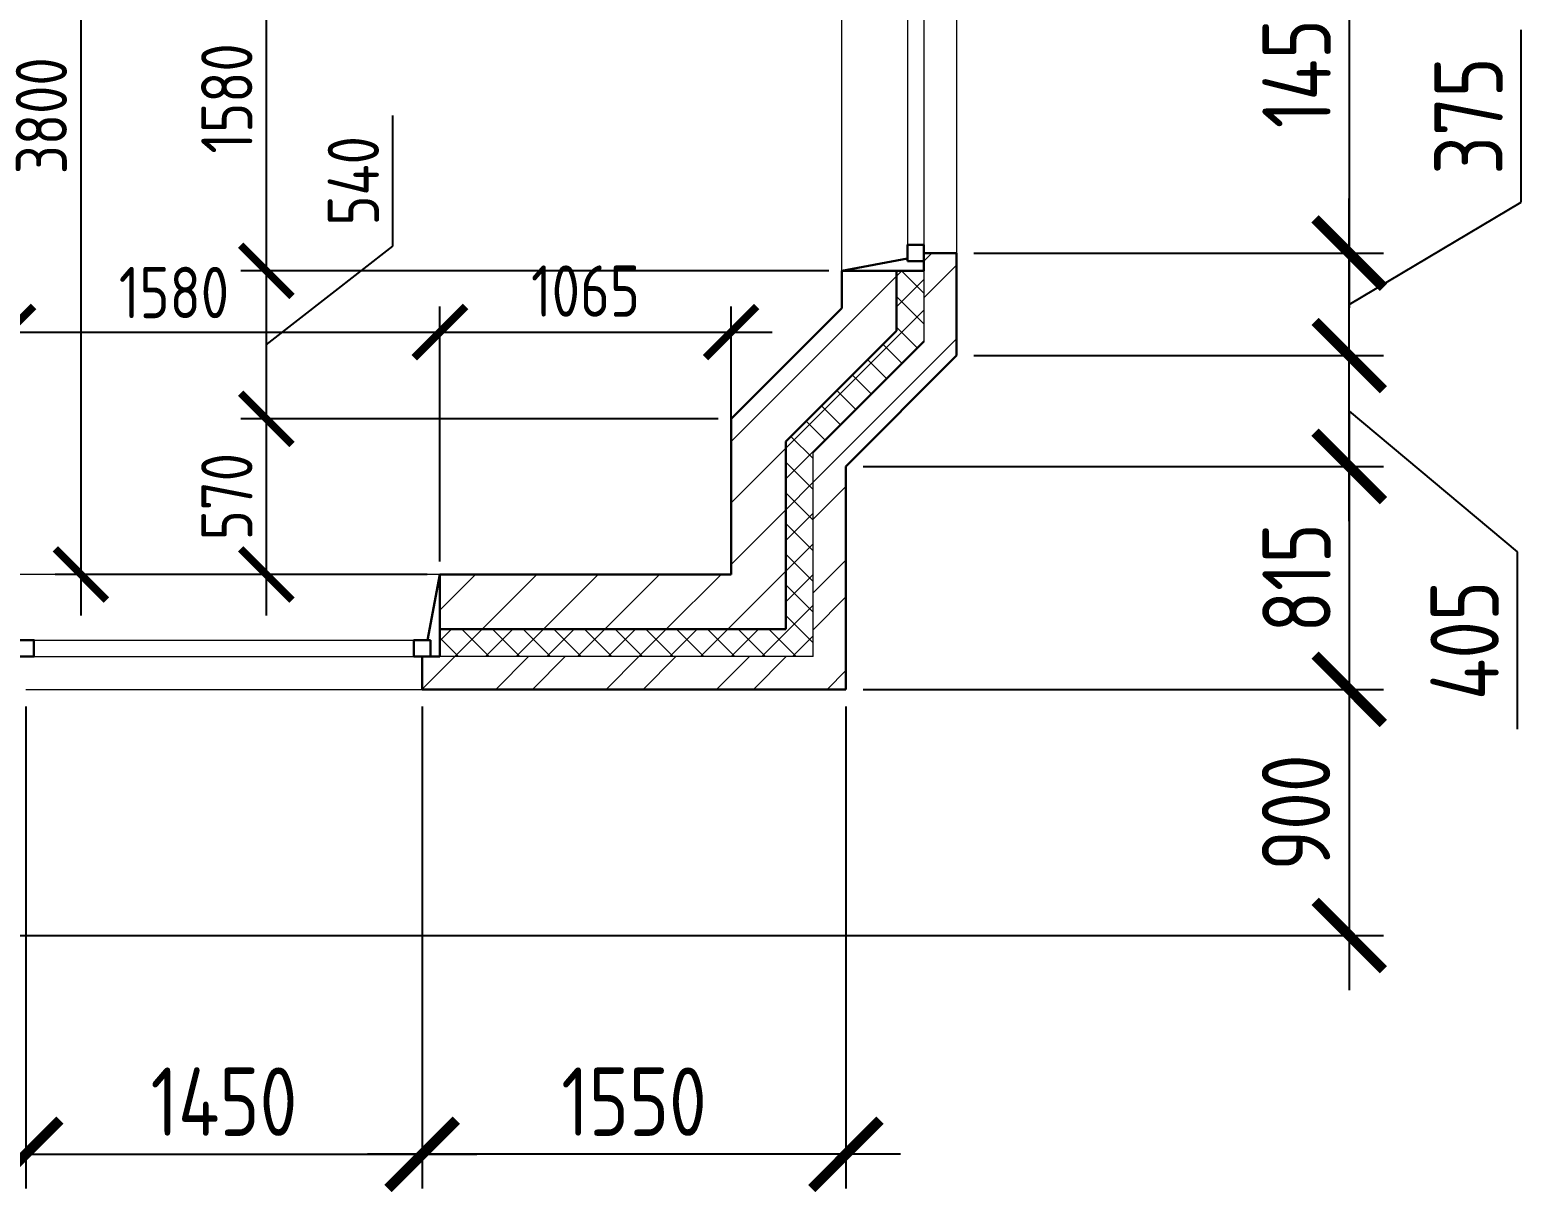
# Model space of a CAD drawing. Header units: millimetres. Extents: x -56498 to 234605, y -296269 to -29969.
# Drawn here: x 93517 to 98972, y -48844 to -44594 of the extents above; entities that cross this region are included whole.
import ezdxf

# ---------------------------------------------------------------- set-up
doc = ezdxf.new("R2010")
doc.units = ezdxf.units.MM
doc.header["$LTSCALE"] = 100
doc.header["$PDMODE"] = 35
for name, color, linetype, lineweight in [('0.3', 7, 'Continuous', 30), ('Розміри 0.09', 5, 'Continuous', 9), ('Тонкі 0.18', 142, 'Continuous', 18), ('Штрихування 0.09', 253, 'Continuous', 9)]:
    doc.layers.add(name, color=color, linetype=linetype, lineweight=lineweight)
doc.styles.add('GOST 2.304', font='CS_Gost2304.shx')
doc.dimstyles.new('SPDS', dxfattribs={"dimscale": 100, "dimtxt": 2.5, "dimasz": 2.5, "dimexe": 1.25, "dimexo": 0.625, "dimtad": 1, "dimrnd": 0.001, "dimtxsty": 'GOST 2.304', "dimblk": 'ARCHTICK', "dimcen": 2.5, "dimdle": 2, "dimadec": 0, "dimazin": 2, "dimtfac": 0.75, "dimtmove": 1, "dimatfit": 3, "dimfxl": 0, "dimtolj": 1, "dimarcsym": 0})

# ---------------------------------------------------------------- blocks, each defined once
blk = doc.blocks.new('_ArchTick')
at = {"color": 0, "linetype": 'ByBlock', "const_width": 0.15}
blk.add_lwpolyline([(-0.5, -0.5), (0.5, 0.5)], dxfattribs=at)
blk = doc.blocks.new('*D922')
at = {"layer": 'Defpoints', "color": 0, "transparency": 16777216}
for p in [(97002.3, -43960.4), (96907.3, -45410.4), (98343.4, -45410.4)]:
    blk.add_point(p, dxfattribs=at)
at = {"layer": 'Розміри 0.09', "color": 0, "lineweight": -2, "transparency": 16777216}
for p, q in [((98343.4, -43760.4), (98343.4, -45610.4)), ((97064.8, -43960.4), (98468.4, -43960.4)), ((96969.8, -45410.4), (98468.4, -45410.4))]:
    blk.add_line(p, q, dxfattribs=at)
at = {"layer": 'Розміри 0.09', "color": 0, "lineweight": -2, "transparency": 16777216, "xscale": 250, "yscale": 250, "zscale": 250}
for p, rotation in [((98343.4, -43960.4), 90), ((98343.4, -45410.4), 270)]:
    blk.add_blockref('_ArchTick', p, dxfattribs=dict(at, rotation=rotation))
at = {"layer": 'Розміри 0.09', "color": 0, "transparency": 16777216, "insert": (98150.7, -44685.4), "char_height": 250, "attachment_point": 5, "rotation": 90, "style": 'GOST 2.304'}
blk.add_mtext('\\A1;1450', dxfattribs=at)
blk = doc.blocks.new('*D926')
at = {"layer": 'Defpoints', "color": 0, "transparency": 16777216}
for p in [(96907.3, -45785.4), (98343.4, -45785.4), (96502.3, -46190.4)]:
    blk.add_point(p, dxfattribs=at)
at = {"layer": 'Розміри 0.09', "color": 0, "lineweight": -2, "transparency": 16777216}
for p, q in [((98343.4, -46390.4), (98343.4, -45585.4)), ((96969.8, -45785.4), (98468.4, -45785.4)), ((98343.4, -45987.9), (98958, -46502.8)), ((96564.8, -46190.4), (98468.4, -46190.4)), ((98958, -46502.8), (98958, -47150.7))]:
    blk.add_line(p, q, dxfattribs=at)
at = {"layer": 'Розміри 0.09', "color": 0, "lineweight": -2, "transparency": 16777216, "xscale": 250, "yscale": 250, "zscale": 250}
for p, rotation in [((98343.4, -45785.4), 90), ((98343.4, -46190.4), 270)]:
    blk.add_blockref('_ArchTick', p, dxfattribs=dict(at, rotation=rotation))
at = {"layer": 'Розміри 0.09', "color": 0, "transparency": 16777216, "insert": (98765.3, -46826.8), "char_height": 250, "attachment_point": 5, "rotation": 90, "style": 'GOST 2.304'}
blk.add_mtext('\\A1;405', dxfattribs=at)
blk = doc.blocks.new('*D927')
at = {"layer": 'Defpoints', "color": 0, "transparency": 16777216}
for p in [(96907.3, -45410.4), (98343.4, -45410.4), (96907.3, -45785.4)]:
    blk.add_point(p, dxfattribs=at)
at = {"layer": 'Розміри 0.09', "color": 0, "lineweight": -2, "transparency": 16777216}
for p, q in [((98972.2, -45223.8), (98972.2, -44594.7)), ((98343.4, -45985.4), (98343.4, -45210.4)), ((98343.4, -45597.9), (98972.2, -45223.8)), ((96969.8, -45410.4), (98468.4, -45410.4)), ((96969.8, -45785.4), (98468.4, -45785.4))]:
    blk.add_line(p, q, dxfattribs=at)
at = {"layer": 'Розміри 0.09', "color": 0, "lineweight": -2, "transparency": 16777216, "xscale": 250, "yscale": 250, "zscale": 250}
for p, rotation in [((98343.4, -45410.4), 90), ((98343.4, -45785.4), 270)]:
    blk.add_blockref('_ArchTick', p, dxfattribs=dict(at, rotation=rotation))
at = {"layer": 'Розміри 0.09', "color": 0, "transparency": 16777216, "insert": (98779.5, -44909.3), "char_height": 250, "attachment_point": 5, "rotation": 90, "style": 'GOST 2.304'}
blk.add_mtext('\\A1;375', dxfattribs=at)
blk = doc.blocks.new('*D928')
at = {"layer": 'Defpoints', "color": 0, "transparency": 16777216}
for p in [(96502.3, -46190.4), (96502.3, -47005.4), (98343.4, -47005.4)]:
    blk.add_point(p, dxfattribs=at)
at = {"layer": 'Розміри 0.09', "color": 0, "lineweight": -2, "transparency": 16777216}
for p, q in [((98343.4, -45990.4), (98343.4, -47205.4)), ((96564.8, -46190.4), (98468.4, -46190.4)), ((96564.8, -47005.4), (98468.4, -47005.4))]:
    blk.add_line(p, q, dxfattribs=at)
at = {"layer": 'Розміри 0.09', "color": 0, "lineweight": -2, "transparency": 16777216, "xscale": 250, "yscale": 250, "zscale": 250}
for p, rotation in [((98343.4, -46190.4), 90), ((98343.4, -47005.4), 270)]:
    blk.add_blockref('_ArchTick', p, dxfattribs=dict(at, rotation=rotation))
at = {"layer": 'Розміри 0.09', "color": 0, "transparency": 16777216, "insert": (98150.7, -46597.9), "char_height": 250, "attachment_point": 5, "rotation": 90, "style": 'GOST 2.304'}
blk.add_mtext('\\A1;815', dxfattribs=at)
blk = doc.blocks.new('*D929')
at = {"layer": 'Defpoints', "color": 0, "transparency": 16777216}
for p in [(96502.3, -47005.4), (89002.3, -47905.4), (98343.4, -47905.4)]:
    blk.add_point(p, dxfattribs=at)
at = {"layer": 'Розміри 0.09', "color": 0, "lineweight": -2, "transparency": 16777216}
for p, q in [((98343.4, -46805.4), (98343.4, -48105.4)), ((96564.8, -47005.4), (98468.4, -47005.4)), ((89064.8, -47905.4), (98468.4, -47905.4))]:
    blk.add_line(p, q, dxfattribs=at)
at = {"layer": 'Розміри 0.09', "color": 0, "lineweight": -2, "transparency": 16777216, "xscale": 250, "yscale": 250, "zscale": 250}
for p, rotation in [((98343.4, -47005.4), 90), ((98343.4, -47905.4), 270)]:
    blk.add_blockref('_ArchTick', p, dxfattribs=dict(at, rotation=rotation))
at = {"layer": 'Розміри 0.09', "color": 0, "transparency": 16777216, "insert": (98148.6, -47455.4), "char_height": 250, "attachment_point": 5, "rotation": 90, "style": 'GOST 2.304'}
blk.add_mtext('\\A1;900', dxfattribs=at)
blk = doc.blocks.new('*D906')
at = {"layer": 'Defpoints', "color": 0, "transparency": 16777216}
for p in [(94952.3, -47005.4), (96502.3, -47005.4), (94952.3, -48705.4)]:
    blk.add_point(p, dxfattribs=at)
at = {"layer": 'Розміри 0.09', "color": 0, "lineweight": -2, "transparency": 16777216}
for p, q in [((94952.3, -47067.9), (94952.3, -48830.4)), ((96502.3, -47067.9), (96502.3, -48830.4)), ((96702.3, -48705.4), (94752.3, -48705.4))]:
    blk.add_line(p, q, dxfattribs=at)
at = {"layer": 'Розміри 0.09', "color": 0, "lineweight": -2, "transparency": 16777216, "xscale": 250, "yscale": 250, "zscale": 250, "rotation": 180}
blk.add_blockref('_ArchTick', (94952.3, -48705.4), dxfattribs=at)
at = {"layer": 'Розміри 0.09', "color": 0, "lineweight": -2, "transparency": 16777216, "xscale": 250, "yscale": 250, "zscale": 250}
blk.add_blockref('_ArchTick', (96502.3, -48705.4), dxfattribs=at)
at = {"layer": 'Розміри 0.09', "color": 0, "transparency": 16777216, "insert": (95727.3, -48512.8), "char_height": 250, "attachment_point": 5, "style": 'GOST 2.304'}
blk.add_mtext('\\A1;1550', dxfattribs=at)
blk = doc.blocks.new('*D907')
at = {"layer": 'Defpoints', "color": 0, "transparency": 16777216}
for p in [(93502.3, -47005.4), (94952.3, -47005.4), (94952.3, -48705.4)]:
    blk.add_point(p, dxfattribs=at)
at = {"layer": 'Розміри 0.09', "color": 0, "lineweight": -2, "transparency": 16777216}
for p, q in [((93502.3, -47067.9), (93502.3, -48830.4)), ((94952.3, -47067.9), (94952.3, -48830.4)), ((93302.3, -48705.4), (95152.3, -48705.4))]:
    blk.add_line(p, q, dxfattribs=at)
at = {"layer": 'Розміри 0.09', "color": 0, "lineweight": -2, "transparency": 16777216, "xscale": 250, "yscale": 250, "zscale": 250, "rotation": 180}
blk.add_blockref('_ArchTick', (93502.3, -48705.4), dxfattribs=at)
at = {"layer": 'Розміри 0.09', "color": 0, "lineweight": -2, "transparency": 16777216, "xscale": 250, "yscale": 250, "zscale": 250}
blk.add_blockref('_ArchTick', (94952.3, -48705.4), dxfattribs=at)
at = {"layer": 'Розміри 0.09', "color": 0, "transparency": 16777216, "insert": (94227.3, -48512.8), "char_height": 250, "attachment_point": 5, "style": 'GOST 2.304'}
blk.add_mtext('\\A1;1450', dxfattribs=at)
blk = doc.blocks.new('*D911')
at = {"layer": 'Defpoints', "color": 0, "transparency": 16777216}
for p in [(92542.3, -47005.4), (93502.3, -47005.4), (93502.3, -48705.4)]:
    blk.add_point(p, dxfattribs=at)
at = {"layer": 'Розміри 0.09', "color": 0, "lineweight": -2, "transparency": 16777216}
for p, q in [((92542.3, -47067.9), (92542.3, -48830.4)), ((93502.3, -47067.9), (93502.3, -48830.4)), ((92342.3, -48705.4), (93702.3, -48705.4))]:
    blk.add_line(p, q, dxfattribs=at)
at = {"layer": 'Розміри 0.09', "color": 0, "lineweight": -2, "transparency": 16777216, "xscale": 250, "yscale": 250, "zscale": 250, "rotation": 180}
blk.add_blockref('_ArchTick', (92542.3, -48705.4), dxfattribs=at)
at = {"layer": 'Розміри 0.09', "color": 0, "lineweight": -2, "transparency": 16777216, "xscale": 250, "yscale": 250, "zscale": 250}
blk.add_blockref('_ArchTick', (93502.3, -48705.4), dxfattribs=at)
at = {"layer": 'Розміри 0.09', "color": 0, "transparency": 16777216, "insert": (93022.3, -48503.5), "char_height": 250, "attachment_point": 5, "style": 'GOST 2.304'}
blk.add_mtext('\\A1;960', dxfattribs=at)
blk = doc.blocks.new('*D1160')
at = {"layer": 'Defpoints', "color": 0, "transparency": 16777216}
for p in [(94982.3, -42785.4), (93704.1, -46585.4), (95017.3, -46585.4)]:
    blk.add_point(p, dxfattribs=at)
at = {"layer": 'Розміри 0.09', "color": 0, "lineweight": -2, "transparency": 16777216}
for p, q in [((93704.1, -42635.4), (93704.1, -46735.4)), ((94935.4, -42785.4), (93610.4, -42785.4)), ((94970.4, -46585.4), (93610.4, -46585.4))]:
    blk.add_line(p, q, dxfattribs=at)
at = {"layer": 'Розміри 0.09', "color": 0, "lineweight": -2, "transparency": 16777216, "xscale": 187.5, "yscale": 187.5, "zscale": 187.5}
for p, rotation in [((93704.1, -42785.4), 90), ((93704.1, -46585.4), 270)]:
    blk.add_blockref('_ArchTick', p, dxfattribs=dict(at, rotation=rotation))
at = {"layer": 'Розміри 0.09', "color": 0, "transparency": 16777216, "insert": (93559.6, -44908.3), "char_height": 187.5, "attachment_point": 5, "rotation": 90, "style": 'GOST 2.304'}
blk.add_mtext('\\A1;3800', dxfattribs=at)
blk = doc.blocks.new('*D1170')
at = {"layer": 'Defpoints', "color": 0, "transparency": 16777216}
for p in [(93437.3, -45699.2), (92607.3, -46585.4), (93437.3, -46585.4)]:
    blk.add_point(p, dxfattribs=at)
at = {"layer": 'Розміри 0.09', "color": 0, "lineweight": -2, "transparency": 16777216}
for p, q in [((92607.3, -46538.6), (92607.3, -45605.5)), ((93437.3, -46538.6), (93437.3, -45605.5)), ((92457.3, -45699.2), (93587.3, -45699.2))]:
    blk.add_line(p, q, dxfattribs=at)
at = {"layer": 'Розміри 0.09', "color": 0, "lineweight": -2, "transparency": 16777216, "xscale": 187.5, "yscale": 187.5, "zscale": 187.5, "rotation": 180}
blk.add_blockref('_ArchTick', (92607.3, -45699.2), dxfattribs=at)
at = {"layer": 'Розміри 0.09', "color": 0, "lineweight": -2, "transparency": 16777216, "xscale": 187.5, "yscale": 187.5, "zscale": 187.5}
blk.add_blockref('_ArchTick', (93437.3, -45699.2), dxfattribs=at)
at = {"layer": 'Розміри 0.09', "color": 0, "transparency": 16777216, "insert": (93022.3, -45554.7), "char_height": 187.5, "attachment_point": 5, "style": 'GOST 2.304'}
blk.add_mtext('\\A1;830', dxfattribs=at)
blk = doc.blocks.new('*D1171')
at = {"layer": 'Defpoints', "color": 0, "transparency": 16777216}
for p in [(95017.3, -45699.2), (93437.3, -46585.4), (95017.3, -46585.4)]:
    blk.add_point(p, dxfattribs=at)
at = {"layer": 'Розміри 0.09', "color": 0, "lineweight": -2, "transparency": 16777216}
for p, q in [((93437.3, -46538.6), (93437.3, -45605.5)), ((95017.3, -46538.6), (95017.3, -45605.5)), ((93287.3, -45699.2), (95167.3, -45699.2))]:
    blk.add_line(p, q, dxfattribs=at)
at = {"layer": 'Розміри 0.09', "color": 0, "lineweight": -2, "transparency": 16777216, "xscale": 187.5, "yscale": 187.5, "zscale": 187.5, "rotation": 180}
blk.add_blockref('_ArchTick', (93437.3, -45699.2), dxfattribs=at)
at = {"layer": 'Розміри 0.09', "color": 0, "lineweight": -2, "transparency": 16777216, "xscale": 187.5, "yscale": 187.5, "zscale": 187.5}
blk.add_blockref('_ArchTick', (95017.3, -45699.2), dxfattribs=at)
at = {"layer": 'Розміри 0.09', "color": 0, "transparency": 16777216, "insert": (94044.6, -45554.7), "char_height": 187.5, "attachment_point": 5, "style": 'GOST 2.304'}
blk.add_mtext('\\A1;1580', dxfattribs=at)
blk = doc.blocks.new('*D1172')
at = {"layer": 'Defpoints', "color": 0, "transparency": 16777216}
for p in [(96082.3, -45699.2), (95017.3, -46585.4), (96082.3, -46585.4)]:
    blk.add_point(p, dxfattribs=at)
at = {"layer": 'Розміри 0.09', "color": 0, "lineweight": -2, "transparency": 16777216}
for p, q in [((95017.3, -46538.6), (95017.3, -45605.5)), ((96082.3, -46538.6), (96082.3, -45605.5)), ((94867.3, -45699.2), (96232.3, -45699.2))]:
    blk.add_line(p, q, dxfattribs=at)
at = {"layer": 'Розміри 0.09', "color": 0, "lineweight": -2, "transparency": 16777216, "xscale": 187.5, "yscale": 187.5, "zscale": 187.5, "rotation": 180}
blk.add_blockref('_ArchTick', (95017.3, -45699.2), dxfattribs=at)
at = {"layer": 'Розміри 0.09', "color": 0, "lineweight": -2, "transparency": 16777216, "xscale": 187.5, "yscale": 187.5, "zscale": 187.5}
blk.add_blockref('_ArchTick', (96082.3, -45699.2), dxfattribs=at)
at = {"layer": 'Розміри 0.09', "color": 0, "transparency": 16777216, "insert": (95549.8, -45549.3), "char_height": 187.5, "attachment_point": 5, "style": 'GOST 2.304'}
blk.add_mtext('\\A1;1065', dxfattribs=at)
blk = doc.blocks.new('*D1178')
at = {"layer": 'Defpoints', "color": 0, "transparency": 16777216}
for p in [(96487.3, -43895.4), (94382.3, -45475.4), (96487.3, -45475.4)]:
    blk.add_point(p, dxfattribs=at)
at = {"layer": 'Розміри 0.09', "color": 0, "lineweight": -2, "transparency": 16777216}
for p, q in [((94382.3, -43745.4), (94382.3, -45625.4)), ((96440.4, -43895.4), (94288.5, -43895.4)), ((96440.4, -45475.4), (94288.5, -45475.4))]:
    blk.add_line(p, q, dxfattribs=at)
at = {"layer": 'Розміри 0.09', "color": 0, "lineweight": -2, "transparency": 16777216, "xscale": 187.5, "yscale": 187.5, "zscale": 187.5}
for p, rotation in [((94382.3, -43895.4), 90), ((94382.3, -45475.4), 270)]:
    blk.add_blockref('_ArchTick', p, dxfattribs=dict(at, rotation=rotation))
at = {"layer": 'Розміри 0.09', "color": 0, "transparency": 16777216, "insert": (94237.8, -44845), "char_height": 187.5, "attachment_point": 5, "rotation": 90, "style": 'GOST 2.304'}
blk.add_mtext('\\A1;1580', dxfattribs=at)
blk = doc.blocks.new('*D1179')
at = {"layer": 'Defpoints', "color": 0, "transparency": 16777216}
for p in [(96487.3, -45475.4), (94382.3, -46016.4), (96082.3, -46016.4)]:
    blk.add_point(p, dxfattribs=at)
at = {"layer": 'Розміри 0.09', "color": 0, "lineweight": -2, "transparency": 16777216}
for p, q in [((94845.2, -45385.5), (94845.2, -44907.4)), ((94382.3, -45325.4), (94382.3, -46166.4)), ((94382.3, -45745.9), (94845.2, -45385.5)), ((96440.4, -45475.4), (94288.5, -45475.4)), ((96035.4, -46016.4), (94288.5, -46016.4))]:
    blk.add_line(p, q, dxfattribs=at)
at = {"layer": 'Розміри 0.09', "color": 0, "lineweight": -2, "transparency": 16777216, "xscale": 187.5, "yscale": 187.5, "zscale": 187.5}
for p, rotation in [((94382.3, -45475.4), 90), ((94382.3, -46016.4), 270)]:
    blk.add_blockref('_ArchTick', p, dxfattribs=dict(at, rotation=rotation))
at = {"layer": 'Розміри 0.09', "color": 0, "transparency": 16777216, "insert": (94700.7, -45146.4), "char_height": 187.5, "attachment_point": 5, "rotation": 90, "style": 'GOST 2.304'}
blk.add_mtext('\\A1;540', dxfattribs=at)
blk = doc.blocks.new('*D1180')
at = {"layer": 'Defpoints', "color": 0, "transparency": 16777216}
for p in [(96082.3, -46016.4), (94382.3, -46585.4), (95017.3, -46585.4)]:
    blk.add_point(p, dxfattribs=at)
at = {"layer": 'Розміри 0.09', "color": 0, "lineweight": -2, "transparency": 16777216}
for p, q in [((94382.3, -45866.4), (94382.3, -46735.4)), ((96035.4, -46016.4), (94288.5, -46016.4)), ((94970.4, -46585.4), (94288.5, -46585.4))]:
    blk.add_line(p, q, dxfattribs=at)
at = {"layer": 'Розміри 0.09', "color": 0, "lineweight": -2, "transparency": 16777216, "xscale": 187.5, "yscale": 187.5, "zscale": 187.5}
for p, rotation in [((94382.3, -46016.4), 90), ((94382.3, -46585.4), 270)]:
    blk.add_blockref('_ArchTick', p, dxfattribs=dict(at, rotation=rotation))
at = {"layer": 'Розміри 0.09', "color": 0, "transparency": 16777216, "insert": (94237.8, -46300.9), "char_height": 187.5, "attachment_point": 5, "rotation": 90, "style": 'GOST 2.304'}
blk.add_mtext('\\A1;570', dxfattribs=at)

msp = doc.modelspace()

# ---------------------------------------------------------------- hatches: boundary and pattern name
at = {"layer": 'Штрихування 0.09'}
h = msp.add_hatch(dxfattribs=at)
h.set_pattern_fill('ANSI32', color=256, scale=30, style=0)
h.set_pattern_definition([(45, (0, 59424.92), (-202.05576, 202.05576), []), (45, (134.7, 59424.92), (-202.05576, 202.05576), [])])
h.paths.add_polyline_path([(96502.29, -46190.396), (96907.284, -45785.395), (96907.284, -45410.435), (96787.284, -45410.435), (96787.284, -45440.435), (96787.284, -45475.435), (96787.284, -45735.69), (96382.29, -46140.692), (96382.29, -46885.435), (95017.289, -46885.435), (94952.289, -46885.435), (94952.289, -47005.435), (96502.29, -47005.435)])
h = msp.add_hatch(dxfattribs=at)
h.set_pattern_fill('ANSI31', color=256, scale=50, style=0)
h.set_pattern_definition([(45, (0, 59424.92), (-112.2532, 112.2532), [])])
h.paths.add_polyline_path([(96282.29, -46099.271), (96687.284, -45694.269), (96687.284, -45475.435), (96487.284, -45475.435), (96487.284, -45611.427), (96082.29, -46016.429), (96082.29, -46585.435), (95017.289, -46585.435), (95017.289, -46785.435), (96282.29, -46785.435)])
h = msp.add_hatch(dxfattribs=at)
h.set_pattern_fill('ANSI37', color=256, scale=25, style=0)
h.set_pattern_definition([(45, (0, 59424.92), (-56.1266, 56.1266), []), (135, (0, 59424.92), (-56.1266, -56.1266), [])])
h.paths.add_polyline_path([(96787.284, -45735.69), (96787.284, -45475.435), (96687.284, -45475.435), (96687.284, -45694.269), (96282.29, -46099.271), (96282.29, -46785.435), (95017.289, -46785.435), (95017.289, -46885.435), (96382.29, -46885.435), (96382.29, -46140.692)])

# ---------------------------------------------------------------- linework, layer by layer
at = {"layer": '0.3'}
for p, q in [((96727.284, -45430.435), (96487.284, -45475.435)), ((96907.284, -45410.435), (96787.284, -45410.435)), ((96787.284, -45475.435), (96787.284, -45410.435)), ((96907.284, -45410.435), (96907.284, -45785.395)), ((96487.284, -45475.435), (96487.284, -45611.427)), ((96487.284, -45475.435), (96787.284, -45475.435)), ((96687.284, -45475.435), (96687.284, -45694.269)), ((96487.284, -45611.427), (96082.29, -46016.429)), ((96687.284, -45694.269), (96282.29, -46099.271)), ((96907.284, -45785.395), (96502.29, -46190.396)), ((96082.29, -46585.435), (96082.29, -46016.429)), ((96282.29, -46785.435), (96282.29, -46099.271)), ((96502.29, -47005.435), (96502.29, -46190.396)), ((94972.289, -46825.435), (95017.289, -46585.435)), ((96082.29, -46585.435), (95017.289, -46585.435)), ((95017.289, -46585.435), (95017.289, -46885.435)), ((96282.29, -46785.435), (95017.289, -46785.435)), ((94952.289, -47005.435), (94952.289, -46885.435)), ((95017.289, -46885.435), (94952.289, -46885.435)), ((96502.29, -47005.435), (94952.289, -47005.435))]:
    msp.add_line(p, q, dxfattribs=at)
for points in [[(96727.284, -45440.435), (96787.284, -45440.435), (96787.284, -45380.435), (96727.284, -45380.435)], [(93472.286, -46825.435), (93472.286, -46885.435), (93532.286, -46885.435), (93532.286, -46825.435)], [(94982.289, -46825.435), (94982.289, -46885.435), (94922.289, -46885.435), (94922.289, -46825.435)]]:
    msp.add_lwpolyline(points, close=True, dxfattribs=at)
at = {"layer": 'Тонкі 0.18'}
for p, q in [((96487.284, -45475.435), (96487.284, -43895.435)), ((96907.284, -43960.435), (96907.284, -45410.435)), ((96727.284, -43990.435), (96727.284, -45380.435)), ((96787.284, -43990.435), (96787.284, -45380.435)), ((96787.284, -45475.435), (96787.284, -45735.69)), ((96787.284, -45735.69), (96382.29, -46140.692)), ((96382.29, -46885.435), (96382.29, -46140.692)), ((95017.289, -46585.435), (93437.286, -46585.435)), ((93532.286, -46825.435), (94922.289, -46825.435)), ((93532.286, -46885.435), (94922.289, -46885.435)), ((96382.29, -46885.435), (95017.289, -46885.435)), ((93502.286, -47005.435), (94952.289, -47005.435))]:
    msp.add_line(p, q, dxfattribs=at)

# ---------------------------------------------------------------- dimensions: what is measured, and where the dimension line sits
at = {"layer": 'Розміри 0.09'}
for base, p1, p2, angle, picture, middle in [((93704.128, -46585.435), (94982.29, -42785.435), (95017.289, -46585.435), 270, '*D1160', (93704.128, -44908.294)), ((94382.29, -45475.435), (96487.284, -43895.435), (96487.284, -45475.435), 270, '*D1178', (94382.29, -44845.046)), ((95017.289, -45699.243), (93437.286, -46585.435), (95017.289, -46585.435), 180, '*D1171', (94044.611, -45699.243))]:
    dim = msp.add_linear_dim(base=base, p1=p1, p2=p2, angle=angle, dimstyle='SPDS', override={"dimscale": 75, "dimlfac": 1, "dimtxsty": 'GOST 2.304', "dimblk1": 'ArchTick', "dimblk2": 'ArchTick', "dimsah": 1, "dimtolj": 1}, dxfattribs=at)
    dim.commit()
    dim.dimension.update_dxf_attribs({"geometry": picture, "text_midpoint": middle, "dimtype": 160})
for base, p1, p2, angle, override, picture, middle in [((98343.369, -45410.435), (97002.321, -43960.435), (96907.284, -45410.435), 90, {"dimlfac": 1, "dimtxsty": 'GOST 2.304', "dimblk1": 'ArchTick', "dimblk2": 'ArchTick', "dimsah": 1, "dimtolj": 1}, '*D922', (98150.691, -44685.435)), ((96082.29, -45699.243), (95017.289, -46585.435), (96082.29, -46585.435), 180, {"dimscale": 75, "dimlfac": 1, "dimtxsty": 'GOST 2.304', "dimblk1": 'ArchTick', "dimblk2": 'ArchTick', "dimsah": 1, "dimtolj": 1}, '*D1172', (95549.79, -45549.309)), ((98343.369, -47905.435), (96502.29, -47005.435), (89002.29, -47905.435), 270, {"dimlfac": 1, "dimtxsty": 'GOST 2.304', "dimblk1": 'ArchTick', "dimblk2": 'ArchTick', "dimsah": 1, "dimtolj": 1}, '*D929', (98148.635, -47455.435)), ((94952.289, -48705.435), (93502.286, -47005.435), (94952.289, -47005.435), 180, {"dimlfac": 1, "dimtxsty": 'GOST 2.304', "dimblk1": 'ArchTick', "dimblk2": 'ArchTick', "dimsah": 1, "dimtolj": 1}, '*D907', (94227.288, -48512.757)), ((94952.289, -48705.435), (96502.29, -47005.435), (94952.289, -47005.435), 180, {"dimlfac": 1, "dimtxsty": 'GOST 2.304', "dimblk1": 'ArchTick', "dimblk2": 'ArchTick', "dimsah": 1, "dimtolj": 1}, '*D906', (95727.29, -48512.757))]:
    dim = msp.add_linear_dim(base=base, p1=p1, p2=p2, angle=angle, dimstyle='SPDS', override=override, dxfattribs=at)
    dim.commit()
    dim.dimension.update_dxf_attribs({"geometry": picture, "text_midpoint": middle})
for base, p1, p2, text, override, picture, middle in [((98343.369, -45410.435), (96907.284, -45785.395), (96907.284, -45410.435), '375', {"dimlfac": 1, "dimtxsty": 'GOST 2.304', "dimblk1": 'ArchTick', "dimblk2": 'ArchTick', "dimsah": 1, "dimtolj": 1}, '*D927', (98972.197, -45161.311)), ((94382.29, -46016.429), (96487.284, -45475.435), (96082.29, -46016.429), '540', {"dimscale": 75, "dimlfac": 1, "dimtxsty": 'GOST 2.304', "dimblk1": 'ArchTick', "dimblk2": 'ArchTick', "dimsah": 1, "dimtolj": 1}, '*D1179', (94845.248, -45338.625)), ((98343.369, -45785.395), (96502.29, -46190.396), (96907.284, -45785.395), '405', {"dimlfac": 1, "dimtxsty": 'GOST 2.304', "dimblk1": 'ArchTick', "dimblk2": 'ArchTick', "dimsah": 1, "dimtolj": 1}, '*D926', (98958.009, -46565.339))]:
    dim = msp.add_linear_dim(base=base, p1=p1, p2=p2, angle=270, text=text, dimstyle='SPDS', override=override, dxfattribs=at)
    dim.commit()
    dim.dimension.update_dxf_attribs({"geometry": picture, "text_midpoint": middle, "dimtype": 160})
for base, p1, p2, angle, text, override, picture, middle in [((93437.286, -45699.243), (92607.292, -46585.435), (93437.286, -46585.435), 180, '830', {"dimscale": 75, "dimlfac": 1, "dimtxsty": 'GOST 2.304', "dimblk1": 'ArchTick', "dimblk2": 'ArchTick', "dimsah": 1, "dimtolj": 1}, '*D1170', (93022.289, -45554.735)), ((94382.29, -46585.435), (96082.29, -46016.429), (95017.289, -46585.435), 270, '570', {"dimscale": 75, "dimlfac": 1, "dimtxsty": 'GOST 2.304', "dimblk1": 'ArchTick', "dimblk2": 'ArchTick', "dimsah": 1, "dimtolj": 1}, '*D1180', (94237.782, -46300.932)), ((98343.369, -47005.435), (96502.29, -46190.396), (96502.29, -47005.435), 270, '815', {"dimlfac": 1, "dimtxsty": 'GOST 2.304', "dimblk1": 'ArchTick', "dimblk2": 'ArchTick', "dimsah": 1, "dimtolj": 1}, '*D928', (98150.691, -46597.916)), ((93502.286, -48705.435), (92542.292, -47005.435), (93502.286, -47005.435), 180, '960', {"dimlfac": 1, "dimtxsty": 'GOST 2.304', "dimblk1": 'ArchTick', "dimblk2": 'ArchTick', "dimsah": 1, "dimtolj": 1}, '*D911', (93022.289, -48503.467))]:
    dim = msp.add_linear_dim(base=base, p1=p1, p2=p2, angle=angle, text=text, dimstyle='SPDS', override=override, dxfattribs=at)
    dim.commit()
    dim.dimension.update_dxf_attribs({"geometry": picture, "text_midpoint": middle})

doc.saveas('drawing.dxf')
